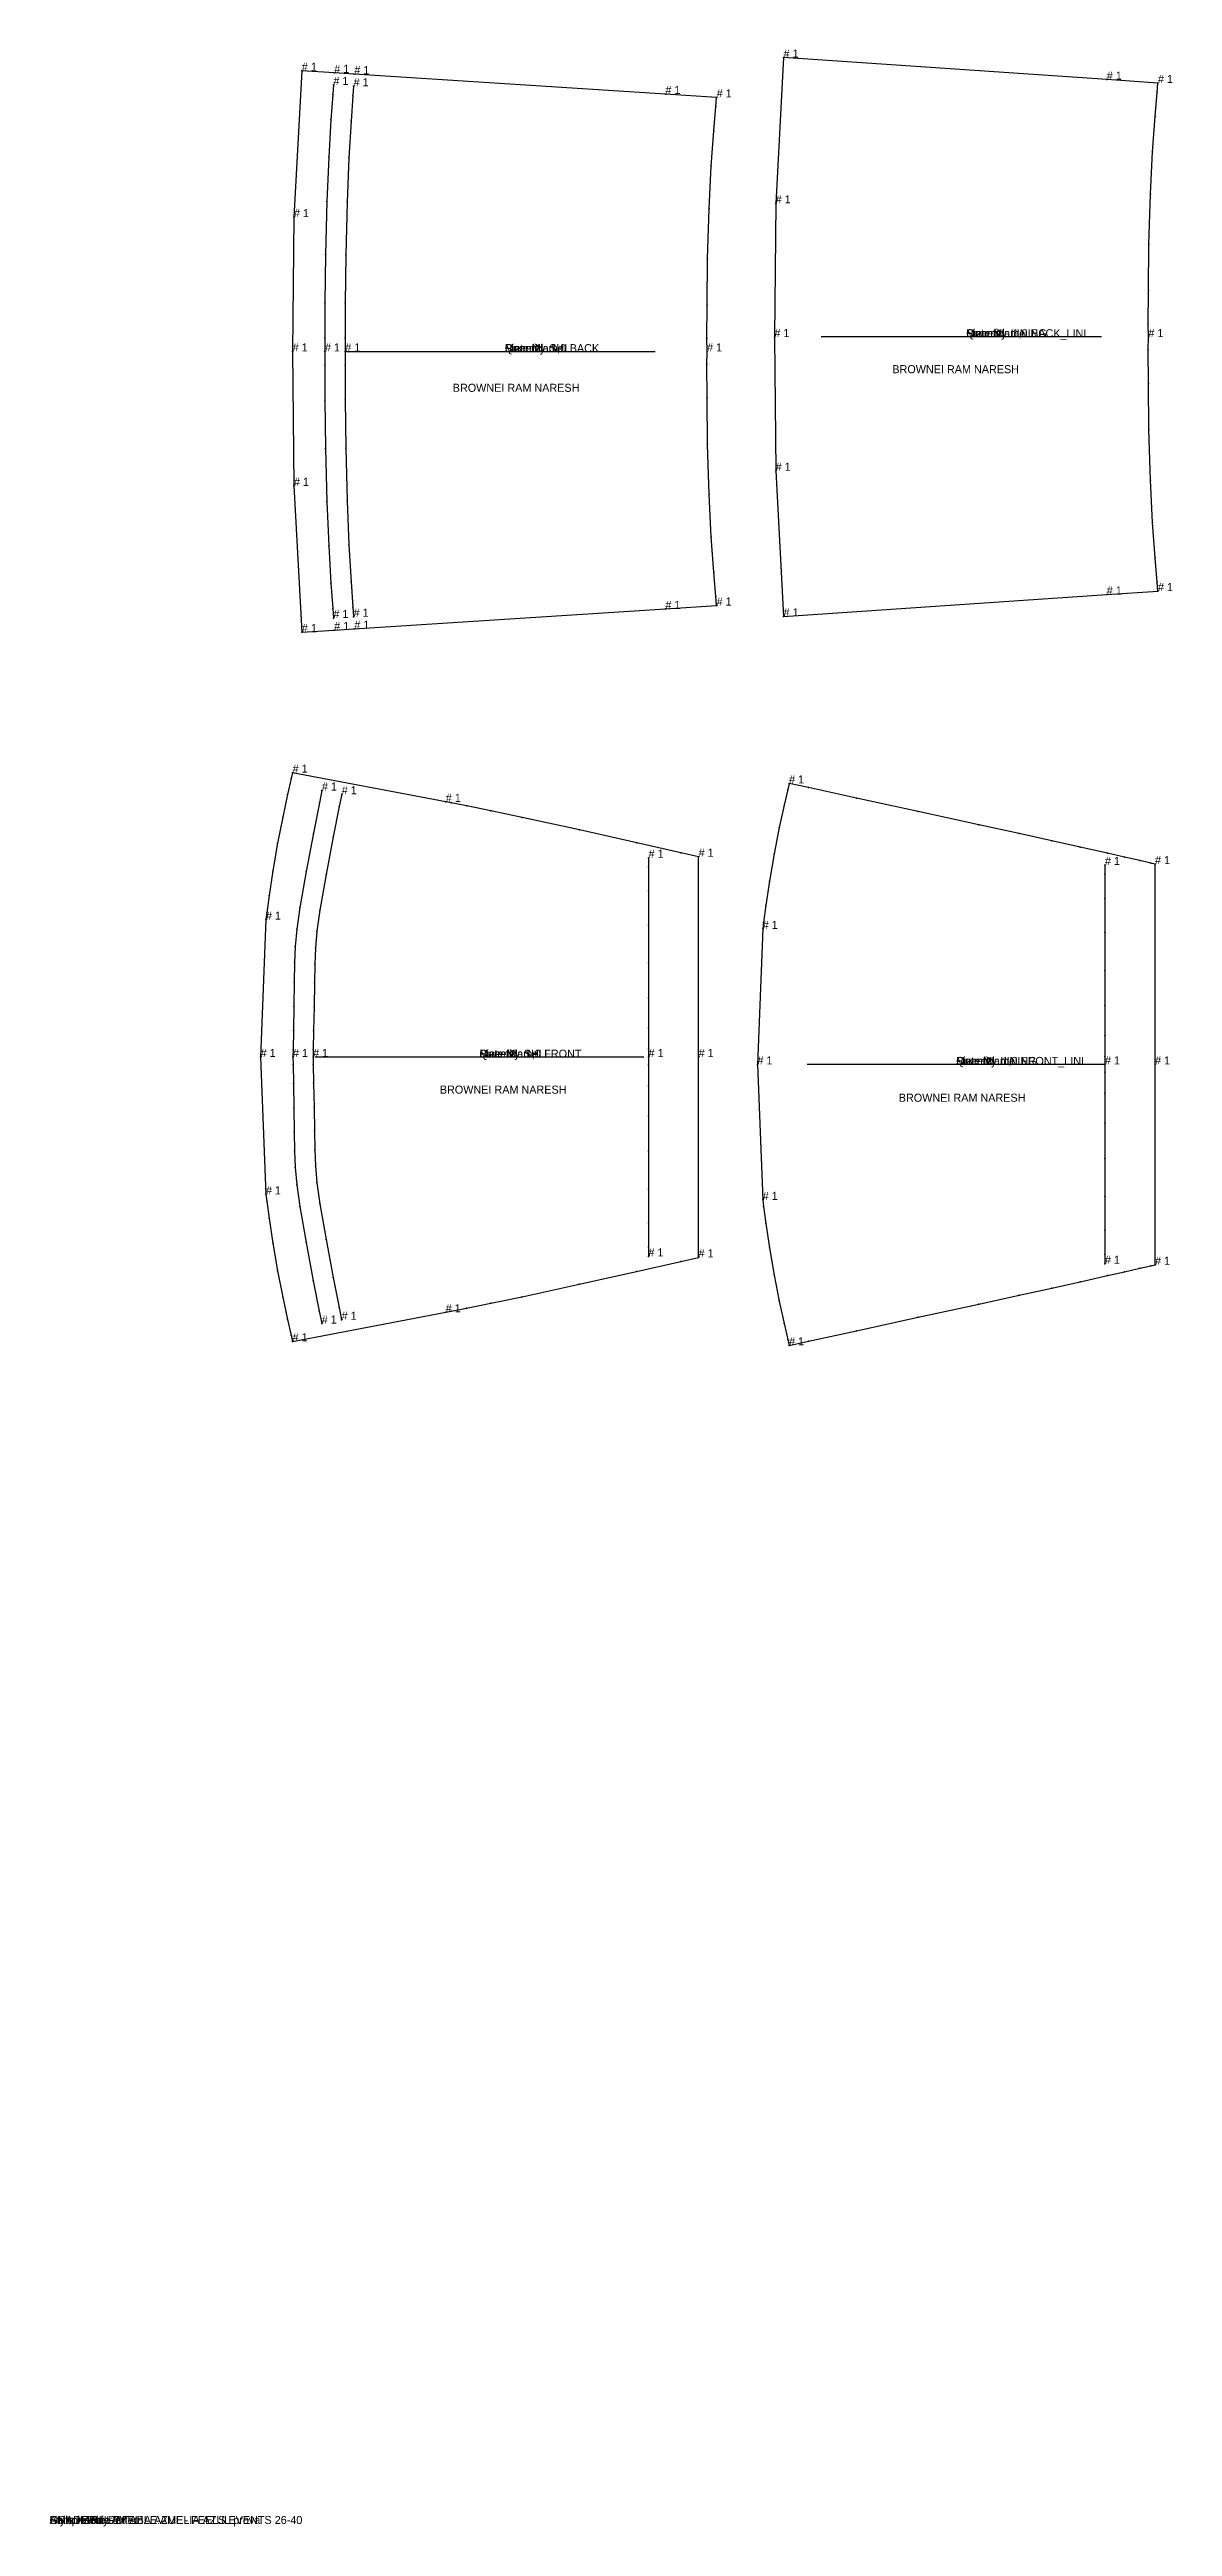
# Model space of a CAD drawing. Extents: x 50 to 1440, y 47 to 3114.
import ezdxf

# ---------------------------------------------------------------- set-up
doc = ezdxf.new("R2010")
doc.units = 0

# ---------------------------------------------------------------- blocks, each defined once
blk = doc.blocks.new('BACK')
at = {"layer": '1'}
blk.add_lwpolyline([(863.73, 2739.919), (863.638, 2755.947), (863.692, 2797.426), (864.383, 2854.454), (866.205, 2917.126), (868.933, 2969.418), (872.01, 3013.205), (874.525, 3043.288), (875.566, 3054.471), (812.22, 3058.694), (427.197, 3083.285), (402.249, 3084.879), (362.221, 3087.435), (352.485, 2906.265), (350.876, 2739.917), (352.485, 2573.574), (362.221, 2392.403), (402.249, 2394.96), (427.197, 2396.553), (812.22, 2421.144), (875.566, 2425.368), (874.525, 2436.55), (872.01, 2466.634), (868.933, 2510.42), (866.205, 2562.713), (864.383, 2625.385), (863.692, 2682.412), (863.638, 2723.892), (863.73, 2739.919)], dxfattribs=at)
at = {"layer": '2'}
for p in [(362.221, 3087.435), (401.293, 3069.909), (402.249, 3084.879), (426.241, 3068.316), (427.197, 3083.285), (812.22, 3058.694), (875.566, 3054.471), (352.485, 2906.265), (350.876, 2739.917), (390.874, 2739.921), (390.874, 2739.917), (415.873, 2739.921), (415.873, 2739.917), (863.73, 2739.919), (352.485, 2573.574), (875.566, 2425.368), (362.221, 2392.403), (401.293, 2409.929), (402.249, 2394.96), (426.241, 2411.523), (427.197, 2396.553), (812.22, 2421.144)]:
    blk.add_point(p, dxfattribs=at)
at = {"layer": '3'}
for p in [(400.393, 3058.17), (425.345, 3056.638), (874.525, 3043.288), (398.214, 3026.593), (423.178, 3025.224), (872.01, 3013.205), (395.541, 2980.64), (420.52, 2979.506), (868.933, 2969.418), (393.159, 2925.772), (418.15, 2924.914), (866.205, 2917.126), (391.541, 2860.03), (416.54, 2859.48), (864.383, 2854.454), (390.896, 2800.22), (415.896, 2799.946), (863.692, 2797.426), (390.811, 2756.723), (415.81, 2756.647), (863.638, 2755.947), (390.811, 2723.116), (415.81, 2723.192), (863.638, 2723.892), (390.896, 2679.619), (415.896, 2679.893), (863.692, 2682.412), (391.541, 2619.809), (416.54, 2620.359), (864.383, 2625.385), (393.159, 2554.066), (418.15, 2554.925), (866.205, 2562.713), (395.541, 2499.199), (420.52, 2500.333), (868.933, 2510.42), (423.178, 2454.615), (872.01, 2466.634), (398.214, 2453.245), (425.345, 2423.201), (874.525, 2436.55), (400.393, 2421.669)]:
    blk.add_point(p, dxfattribs=at)
at = {"layer": '4'}
for p in [(352.485, 2906.265, 3.5), (352.485, 2573.574, 3.5)]:
    blk.add_point(p, dxfattribs=at)
at = {"layer": '7'}
blk.add_line((414.983, 2740), (799.623, 2740), dxfattribs=at)
at = {"layer": '8'}
for points in [[(401.293, 3069.909), (400.393, 3058.17), (398.214, 3026.593), (395.541, 2980.64), (393.159, 2925.772), (391.541, 2860.03), (390.896, 2800.22), (390.811, 2756.723), (390.874, 2739.917)], [(426.241, 3068.316), (425.345, 3056.638), (423.178, 3025.224), (420.52, 2979.506), (418.15, 2924.914), (416.54, 2859.48), (415.896, 2799.946), (415.81, 2756.647), (415.873, 2739.917)], [(390.874, 2739.921), (390.811, 2723.116), (390.896, 2679.619), (391.541, 2619.809), (393.159, 2554.066), (395.541, 2499.199), (398.214, 2453.245), (400.393, 2421.669), (401.293, 2409.929)], [(415.873, 2739.921), (415.81, 2723.192), (415.896, 2679.893), (416.54, 2620.359), (418.15, 2554.925), (420.52, 2500.333), (423.178, 2454.615), (425.345, 2423.201), (426.241, 2411.523)]]:
    blk.add_lwpolyline(points, dxfattribs=at)
at = {"layer": '1'}
for s in ['Size: M', 'Quantity: 1,0', 'Piece Name: BACK', 'Material: SHL']:
    blk.add_text(s, height=10, dxfattribs=at).set_placement((613.5, 2739))
at = {"layer": '15'}
blk.add_text('BROWNEI RAM NARESH', height=10, dxfattribs=at).set_placement((549, 2690))
at = {"layer": '2'}
for p in [(362.221, 3087.435), (401.293, 3069.909), (402.249, 3084.879), (426.241, 3068.316), (427.197, 3083.285), (812.22, 3058.694), (875.566, 3054.471), (352.485, 2906.265), (350.876, 2739.917), (390.874, 2739.921), (390.874, 2739.917), (415.873, 2739.921), (415.873, 2739.917), (863.73, 2739.919), (352.485, 2573.574), (812.22, 2421.144), (875.566, 2425.368), (362.221, 2392.403), (401.293, 2409.929), (402.249, 2394.96), (426.241, 2411.523), (427.197, 2396.553)]:
    blk.add_text('# 1', height=10, dxfattribs=at).set_placement(p)
at = {"layer": '4'}
for p in [(352.485, 2906.265), (352.485, 2573.574)]:
    blk.add_text('# 1', height=10, dxfattribs=at).set_placement(p)
at = {"layer": '8'}
for p in [(401.293, 3069.909), (426.241, 3068.316), (390.874, 2739.921), (390.874, 2739.917), (415.873, 2739.921), (415.873, 2739.917), (401.293, 2409.929), (426.241, 2411.523)]:
    blk.add_text('# 1', height=10, dxfattribs=at).set_placement(p)
blk = doc.blocks.new('FRONT')
at = {"layer": '1'}
blk.add_lwpolyline([(853.251, 1866.276), (853.251, 2114.307), (831.339, 2119.323), (776.628, 2131.748), (705.659, 2147.644), (634.972, 2163.075), (596.171, 2171.215), (566.337, 2177.265), (547.183, 2181.034), (540.418, 2182.333), (350.8, 2218.406), (349.056, 2211.033), (344.609, 2191.463), (338.638, 2163.516), (332.319, 2131.014), (326.509, 2096.735), (321.933, 2066.397), (318.935, 2044.728), (317.859, 2036.454), (311.153, 1866.379), (317.794, 1696.302), (318.866, 1688.028), (321.856, 1666.358), (326.421, 1636.018), (332.218, 1601.737), (338.524, 1569.233), (344.485, 1541.283), (348.924, 1521.711), (350.665, 1514.338), (540.297, 1550.338), (547.063, 1551.634), (566.218, 1555.397), (596.054, 1561.435), (634.858, 1569.56), (705.551, 1584.964), (776.526, 1600.833), (831.242, 1613.236), (853.156, 1618.244), (853.251, 1866.276)], dxfattribs=at)
at = {"layer": '2'}
for p in [(350.8, 2218.406), (387.031, 2196.355), (411.57, 2191.747), (540.418, 2182.333), (791.257, 2113.133), (853.251, 2114.307), (317.859, 2036.454), (311.153, 1866.379), (351.155, 1866.372), (351.155, 1866.372), (376.154, 1866.367), (376.154, 1866.367), (791.251, 1866.297), (791.251, 1866.278), (853.251, 1866.276), (317.794, 1696.302), (791.163, 1619.442), (853.156, 1618.244), (386.904, 1536.375), (411.445, 1540.973), (540.297, 1550.338), (350.665, 1514.338)]:
    blk.add_point(p, dxfattribs=at)
at = {"layer": '3'}
for p in [(349.056, 2211.033), (344.609, 2191.463), (383.948, 2181.022), (547.183, 2181.034), (338.638, 2163.516), (408.516, 2176.527), (566.337, 2177.265), (596.171, 2171.215), (634.972, 2163.075), (705.659, 2147.644), (332.319, 2131.014), (376.545, 2143.399), (401.184, 2139.203), (776.628, 2131.748), (831.339, 2119.323), (326.509, 2096.735), (367.588, 2096.048), (392.32, 2092.284), (791.256, 2101.653), (321.933, 2066.397), (791.255, 2071.642), (318.935, 2044.728), (356.05, 2024.783), (359.844, 2051.533), (384.669, 2048.275), (791.253, 2029.747), (354.076, 2003.362), (379.025, 2001.176), (380.955, 2022.094), (353.235, 1982.907), (378.207, 1981.209), (791.251, 1982.613), (352.843, 1959.054), (377.826, 1957.882), (791.251, 1939.19), (352.356, 1929.385), (377.346, 1928.636), (791.251, 1902.005), (351.344, 1875.791), (351.801, 1899.213), (376.343, 1875.684), (376.796, 1898.839), (791.251, 1876.04), (351.341, 1856.952), (376.339, 1857.05), (791.247, 1856.535), (351.788, 1833.53), (376.783, 1833.895), (791.237, 1830.57), (352.332, 1803.358), (377.322, 1804.097), (791.223, 1793.385), (352.808, 1773.689), (353.191, 1749.836), (377.791, 1774.851), (378.163, 1751.524), (791.207, 1749.962), (354.024, 1729.381), (378.974, 1731.557), (318.866, 1688.028), (355.99, 1707.959), (380.895, 1710.638), (791.19, 1702.828), (321.856, 1666.358), (359.773, 1681.207), (384.599, 1684.456), (791.176, 1660.933), (326.421, 1636.018), (367.5, 1636.689), (392.234, 1640.444), (791.166, 1630.922), (332.218, 1601.737), (776.526, 1600.833), (831.242, 1613.236), (338.524, 1569.233), (376.439, 1589.335), (401.08, 1593.521), (634.858, 1569.56), (705.551, 1584.964), (344.485, 1541.283), (383.828, 1551.709), (408.397, 1556.195), (547.063, 1551.634), (566.218, 1555.397), (596.054, 1561.435), (348.924, 1521.711)]:
    blk.add_point(p, dxfattribs=at)
at = {"layer": '4'}
for p in [(317.859, 2036.454, 3.5), (317.794, 1696.302, 3.5)]:
    blk.add_point(p, dxfattribs=at)
at = {"layer": '7'}
blk.add_line((378.919, 1866.5), (785.49, 1866.5), dxfattribs=at)
at = {"layer": '8'}
for points in [[(387.031, 2196.355), (383.948, 2181.022), (376.545, 2143.399), (367.588, 2096.048), (359.844, 2051.533), (356.05, 2024.783), (354.076, 2003.362), (353.235, 1982.907), (352.843, 1959.054), (352.356, 1929.385), (351.801, 1899.213), (351.344, 1875.791), (351.155, 1866.372)], [(411.57, 2191.747), (408.516, 2176.527), (401.184, 2139.203), (392.32, 2092.284), (384.669, 2048.275), (380.955, 2022.094), (379.025, 2001.176), (378.207, 1981.209), (377.826, 1957.882), (377.346, 1928.636), (376.796, 1898.839), (376.343, 1875.684), (376.154, 1866.367)], [(791.257, 2113.133), (791.256, 2101.653), (791.255, 2071.642), (791.253, 2029.747), (791.251, 1982.613), (791.251, 1939.19), (791.251, 1902.005), (791.251, 1876.04), (791.251, 1866.278)], [(351.155, 1866.372), (351.341, 1856.952), (351.788, 1833.53), (352.332, 1803.358), (352.808, 1773.689), (353.191, 1749.836), (354.024, 1729.381), (355.99, 1707.959), (359.773, 1681.207), (367.5, 1636.689), (376.439, 1589.335), (383.828, 1551.709), (386.904, 1536.375)], [(376.154, 1866.367), (376.339, 1857.05), (376.783, 1833.895), (377.322, 1804.097), (377.791, 1774.851), (378.163, 1751.524), (378.974, 1731.557), (380.895, 1710.638), (384.599, 1684.456), (392.234, 1640.444), (401.08, 1593.521), (408.397, 1556.195), (411.445, 1540.973)], [(791.251, 1866.297), (791.247, 1856.535), (791.237, 1830.57), (791.223, 1793.385), (791.207, 1749.962), (791.19, 1702.828), (791.176, 1660.933), (791.166, 1630.922), (791.163, 1619.442)]]:
    blk.add_lwpolyline(points, dxfattribs=at)
at = {"layer": '1'}
for s in ['Size: M', 'Quantity: 1,0', 'Piece Name: FRONT', 'Material: SHL']:
    blk.add_text(s, height=10, dxfattribs=at).set_placement((582, 1865.5))
at = {"layer": '15'}
blk.add_text('BROWNEI RAM NARESH', height=10, dxfattribs=at).set_placement((533, 1821))
at = {"layer": '2'}
for p in [(350.8, 2218.406), (387.031, 2196.355), (411.57, 2191.747), (540.418, 2182.333), (791.257, 2113.133), (853.251, 2114.307), (317.859, 2036.454), (311.153, 1866.379), (351.155, 1866.372), (351.155, 1866.372), (376.154, 1866.367), (376.154, 1866.367), (791.251, 1866.297), (791.251, 1866.278), (853.251, 1866.276), (317.794, 1696.302), (791.163, 1619.442), (853.156, 1618.244), (386.904, 1536.375), (411.445, 1540.973), (540.297, 1550.338), (350.665, 1514.338)]:
    blk.add_text('# 1', height=10, dxfattribs=at).set_placement(p)
at = {"layer": '4'}
for p in [(317.859, 2036.454), (317.794, 1696.302)]:
    blk.add_text('# 1', height=10, dxfattribs=at).set_placement(p)
at = {"layer": '8'}
for p in [(387.031, 2196.355), (411.57, 2191.747), (791.257, 2113.133), (351.155, 1866.372), (351.155, 1866.372), (376.154, 1866.367), (376.154, 1866.367), (791.251, 1866.297), (791.251, 1866.278), (791.163, 1619.442), (386.904, 1536.375), (411.445, 1540.973)]:
    blk.add_text('# 1', height=10, dxfattribs=at).set_placement(p)
blk = doc.blocks.new('BACK_LINI')
at = {"layer": '1'}
blk.add_lwpolyline([(1409.891, 2757.8), (1409.799, 2773.827), (1409.852, 2815.307), (1410.544, 2872.335), (1412.366, 2935.007), (1415.094, 2987.299), (1418.171, 3031.086), (1420.686, 3061.169), (1421.727, 3072.352), (1358.412, 3076.573), (958.327, 3103.789), (948.633, 2923.352), (947.036, 2757.8), (948.633, 2592.248), (958.327, 2411.811), (1358.412, 2439.027), (1421.727, 2443.249), (1420.686, 2454.431), (1418.171, 2484.514), (1415.094, 2528.301), (1412.366, 2580.593), (1410.544, 2643.265), (1409.852, 2700.293), (1409.799, 2741.773), (1409.891, 2757.8)], dxfattribs=at)
at = {"layer": '2'}
for p in [(958.327, 3103.789), (1358.412, 3076.573), (1421.727, 3072.352), (948.633, 2923.352), (947.036, 2757.8), (1409.891, 2757.8), (948.633, 2592.248), (1358.412, 2439.027), (1421.727, 2443.249), (958.327, 2411.811)]:
    blk.add_point(p, dxfattribs=at)
at = {"layer": '3'}
for p in [(1420.686, 3061.169), (1418.171, 3031.086), (1415.094, 2987.299), (1412.366, 2935.007), (1410.544, 2872.335), (1409.852, 2815.307), (1409.799, 2773.827), (1409.799, 2741.773), (1409.852, 2700.293), (1410.544, 2643.265), (1412.366, 2580.593), (1415.094, 2528.301), (1418.171, 2484.514), (1420.686, 2454.431)]:
    blk.add_point(p, dxfattribs=at)
at = {"layer": '4'}
for p in [(948.633, 2923.352, 3.5), (948.633, 2592.248, 3.5)]:
    blk.add_point(p, dxfattribs=at)
at = {"layer": '7'}
blk.add_line((1004.899, 2758.5), (1352.031, 2758.5), dxfattribs=at)
at = {"layer": '1'}
for s in ['Size: M', 'Quantity: 1,0', 'Piece Name: BACK_LINI', 'Material: LINING']:
    blk.add_text(s, height=10, dxfattribs=at).set_placement((1184.5, 2757.5))
at = {"layer": '15'}
blk.add_text('BROWNEI RAM NARESH', height=10, dxfattribs=at).set_placement((1093, 2713))
at = {"layer": '2'}
for p in [(958.327, 3103.789), (1358.412, 3076.573), (1421.727, 3072.352), (948.633, 2923.352), (947.036, 2757.8), (1409.891, 2757.8), (948.633, 2592.248), (1358.412, 2439.027), (1421.727, 2443.249), (958.327, 2411.811)]:
    blk.add_text('# 1', height=10, dxfattribs=at).set_placement(p)
at = {"layer": '4'}
for p in [(948.633, 2923.352), (948.633, 2592.248)]:
    blk.add_text('# 1', height=10, dxfattribs=at).set_placement(p)
blk = doc.blocks.new('FRONT_LINI')
at = {"layer": '1'}
blk.add_lwpolyline([(1418.123, 1857.228), (1418.123, 2105.253), (1412.888, 2106.461), (1399.274, 2109.596), (1380.418, 2113.923), (1359.454, 2118.71), (1325.62, 2126.352), (1290.486, 2134.168), (1249.959, 2143.078), (1199.946, 2154.003), (1124.995, 2170.334), (1048.567, 2186.966), (989.151, 2199.889), (965.237, 2205.088), (963.498, 2197.73), (959.068, 2178.214), (953.125, 2150.381), (946.847, 2118.07), (941.12, 2084.271), (936.618, 2054.413), (933.673, 2033.113), (932.617, 2024.987), (926.078, 1857.228), (932.617, 1689.469), (933.673, 1681.343), (936.618, 1660.043), (941.12, 1630.185), (946.847, 1596.386), (953.125, 1564.076), (959.068, 1536.242), (963.498, 1516.726), (965.237, 1509.368), (989.151, 1514.567), (1048.567, 1527.49), (1124.995, 1544.123), (1199.946, 1560.453), (1249.959, 1571.378), (1290.486, 1580.289), (1325.62, 1588.104), (1359.454, 1595.746), (1380.418, 1600.533), (1399.274, 1604.86), (1412.888, 1607.995), (1418.123, 1609.203), (1418.123, 1857.228)], dxfattribs=at)
at = {"layer": '2'}
for p in [(965.237, 2205.088), (1356.128, 2104.083), (1418.123, 2105.253), (932.617, 2024.987), (926.078, 1857.228), (1356.123, 1857.228), (1356.123, 1857.228), (1418.123, 1857.228), (932.617, 1689.469), (1356.128, 1610.373), (1418.123, 1609.203), (965.237, 1509.368)]:
    blk.add_point(p, dxfattribs=at)
at = {"layer": '3'}
for p in [(959.068, 2178.214), (963.498, 2197.73), (989.151, 2199.889), (1048.567, 2186.966), (953.125, 2150.381), (1124.995, 2170.334), (1199.946, 2154.003), (946.847, 2118.07), (1249.959, 2143.078), (1290.486, 2134.168), (1325.62, 2126.352), (1359.454, 2118.71), (1356.128, 2092.603), (1380.418, 2113.923), (1399.274, 2109.596), (1412.888, 2106.461), (941.12, 2084.271), (1356.126, 2062.592), (933.673, 2033.113), (936.618, 2054.413), (1356.124, 2020.697), (1356.123, 1973.563), (1356.122, 1930.141), (1356.122, 1892.955), (1356.122, 1866.99), (1356.122, 1847.466), (1356.122, 1821.501), (1356.122, 1784.316), (1356.123, 1740.893), (1356.124, 1693.759), (933.673, 1681.343), (936.618, 1660.043), (941.12, 1630.185), (1356.126, 1651.864), (946.847, 1596.386), (1356.128, 1621.853), (1359.454, 1595.746), (1380.418, 1600.533), (1399.274, 1604.86), (1412.888, 1607.995), (953.125, 1564.076), (1249.959, 1571.378), (1290.486, 1580.289), (1325.62, 1588.104), (959.068, 1536.242), (1124.995, 1544.123), (1199.946, 1560.453), (963.498, 1516.726), (989.151, 1514.567), (1048.567, 1527.49)]:
    blk.add_point(p, dxfattribs=at)
at = {"layer": '4'}
for p in [(932.617, 2024.987, 3.5), (932.617, 1689.469, 3.5)]:
    blk.add_point(p, dxfattribs=at)
at = {"layer": '7'}
blk.add_line((987.593, 1857.5), (1356.618, 1857.5), dxfattribs=at)
at = {"layer": '8'}
for points in [[(1356.128, 2104.083), (1356.128, 2092.603), (1356.126, 2062.592), (1356.124, 2020.697), (1356.123, 1973.563), (1356.122, 1930.141), (1356.122, 1892.955), (1356.122, 1866.99), (1356.123, 1857.228)], [(1356.123, 1857.228), (1356.122, 1847.466), (1356.122, 1821.501), (1356.122, 1784.316), (1356.123, 1740.893), (1356.124, 1693.759), (1356.126, 1651.864), (1356.128, 1621.853), (1356.128, 1610.373)]]:
    blk.add_lwpolyline(points, dxfattribs=at)
at = {"layer": '1'}
for s in ['Size: M', 'Quantity: 1,0', 'Piece Name: FRONT_LINI', 'Material: LINING']:
    blk.add_text(s, height=10, dxfattribs=at).set_placement((1172, 1856.5))
at = {"layer": '15'}
blk.add_text('BROWNEI RAM NARESH', height=10, dxfattribs=at).set_placement((1101, 1811))
at = {"layer": '2'}
for p in [(965.237, 2205.088), (1356.128, 2104.083), (1418.123, 2105.253), (932.617, 2024.987), (926.078, 1857.228), (1356.123, 1857.228), (1356.123, 1857.228), (1418.123, 1857.228), (932.617, 1689.469), (1356.128, 1610.373), (1418.123, 1609.203), (965.237, 1509.368)]:
    blk.add_text('# 1', height=10, dxfattribs=at).set_placement(p)
at = {"layer": '4'}
for p in [(932.617, 2024.987), (932.617, 1689.469)]:
    blk.add_text('# 1', height=10, dxfattribs=at).set_placement(p)
at = {"layer": '8'}
for p in [(1356.128, 2104.083), (1356.123, 1857.228), (1356.123, 1857.228), (1356.128, 1610.373)]:
    blk.add_text('# 1', height=10, dxfattribs=at).set_placement(p)

msp = doc.modelspace()

# ---------------------------------------------------------------- block references
at = {"layer": '1'}
for name in ['BACK_LINI', 'BACK', 'FRONT', 'FRONT_LINI']:
    msp.add_blockref(name, (0, 0), dxfattribs=at)

# ---------------------------------------------------------------- texts
for s in ['Author: PolyPattern', 'Sample Size: M', 'Style Name: AMELIA AZUL - FEELS EVENTS 26-40', 'GRADE RULE TABLE:AMELIA AZUL prova', 'Units: Metric']:
    msp.add_text(s, height=10, dxfattribs=at).set_placement((50, 50))

doc.saveas('drawing.dxf')
